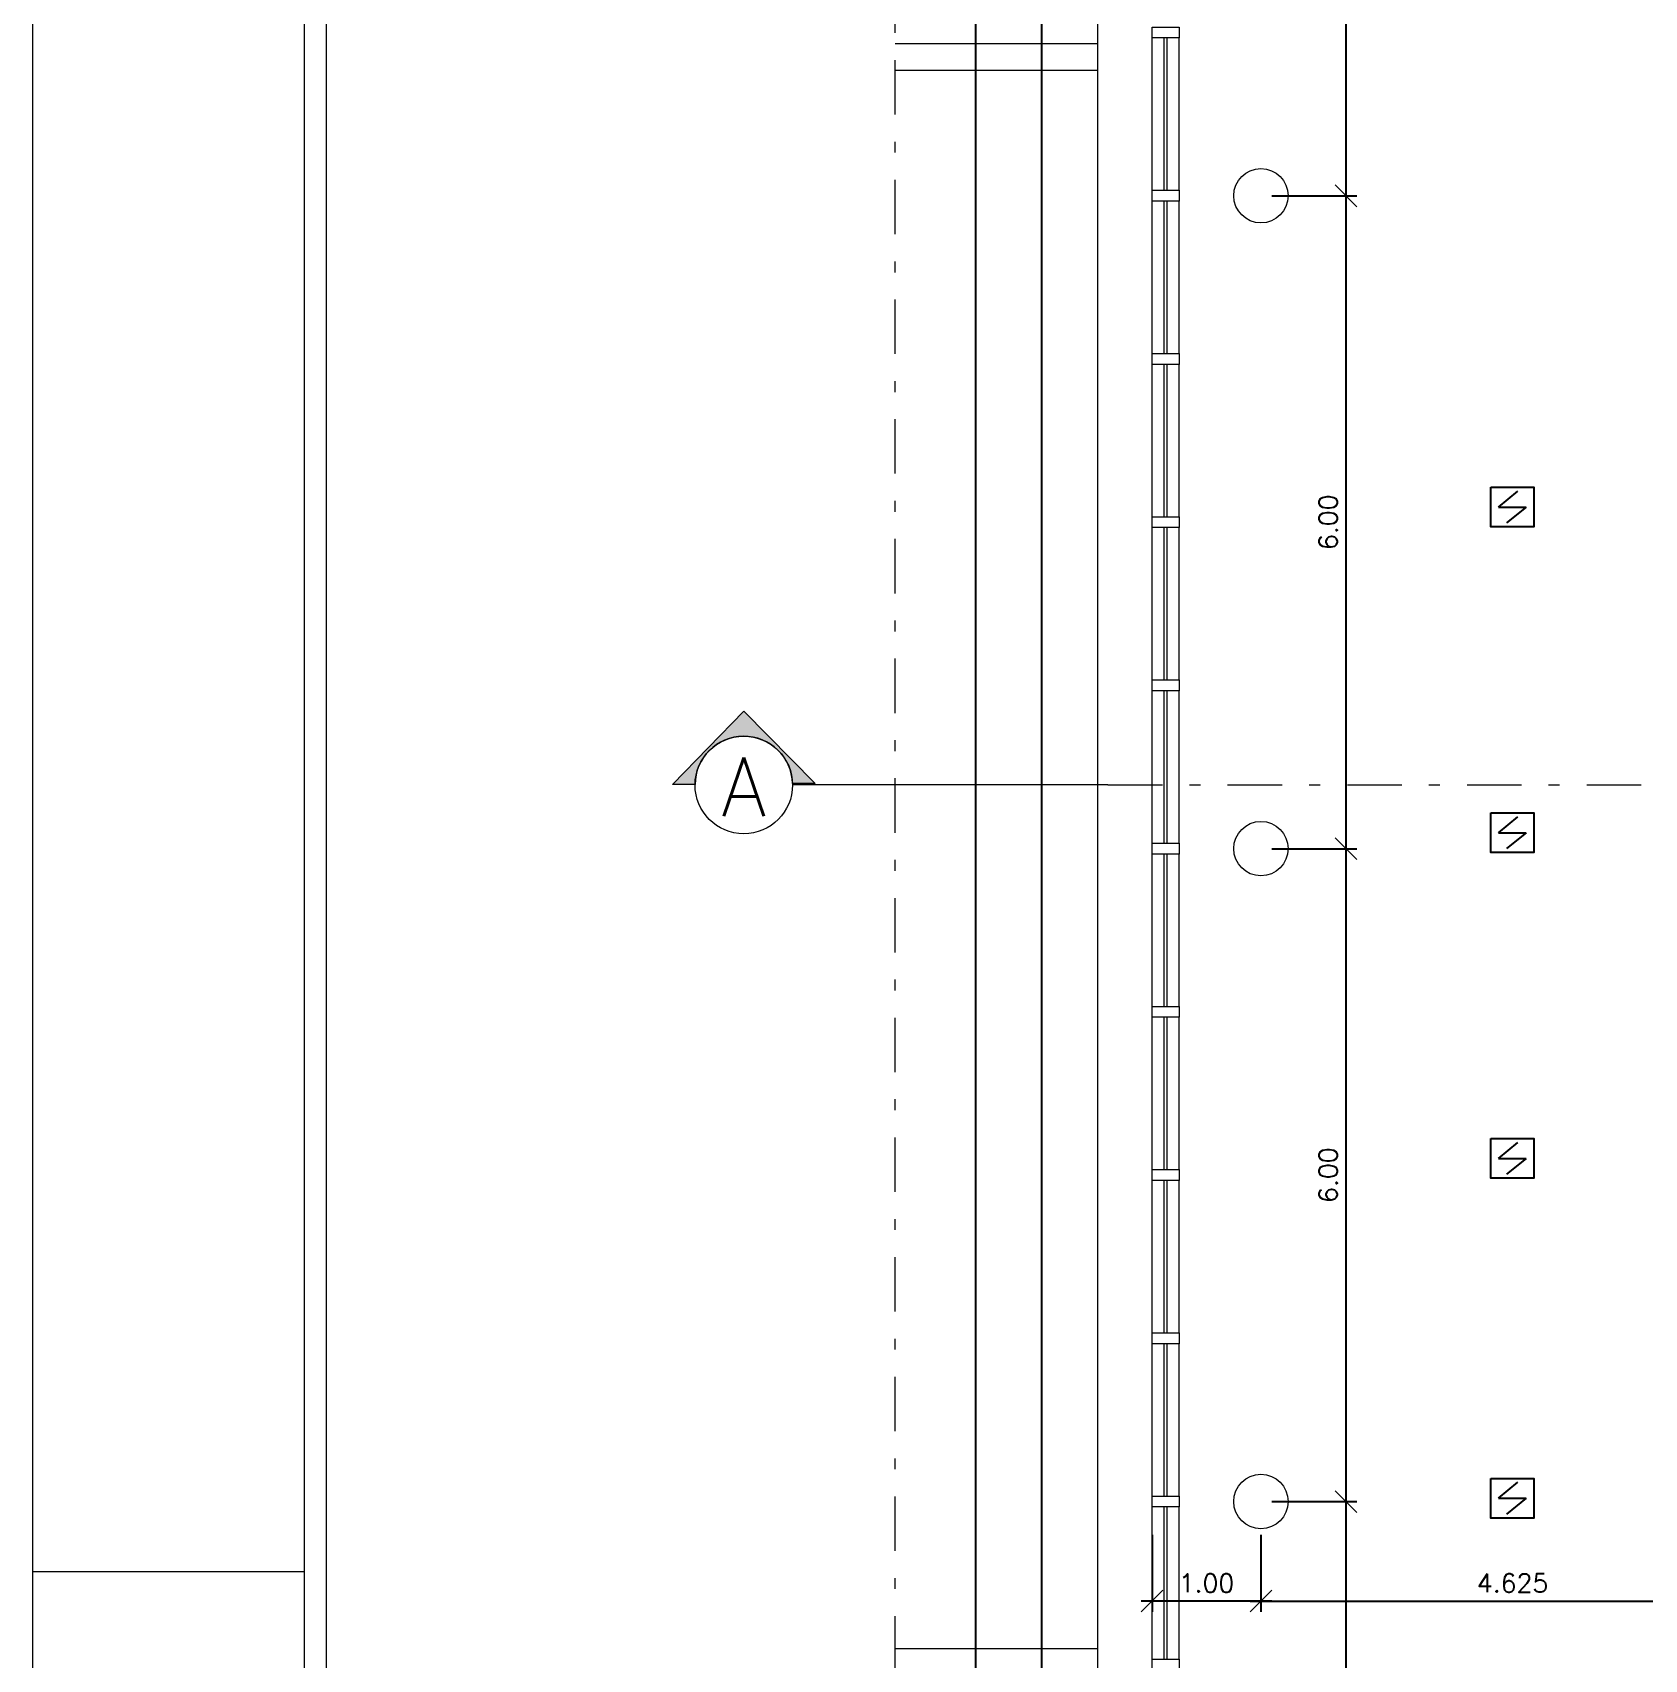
# Model space of a CAD drawing. Header units: millimetres. Extents: x 521 to 1055, y 261 to 520.
# Drawn here: x 520.78 to 535.59, y 316.51 to 331.46 of the extents above; entities that cross this region are included whole.
import ezdxf
from ezdxf.enums import TextEntityAlignment as Align

# ---------------------------------------------------------------- set-up
doc = ezdxf.new("R2010")
doc.units = ezdxf.units.MM
for name, pattern in [('CONTINU', [0]), ('DASHDOTX2', [2, 1, -0.5, 0, -0.5]), ('HIDDEN', [9.525, 6.35, -3.175])]:
    doc.linetypes.add(name, pattern=pattern)
doc.layers.add('0.1', color=8, linetype='Continuous', lineweight=13)
doc.layers.add('ppci', color=8, linetype='Continuous')
doc.styles.add('ROMANS', font='romans')
doc.dimstyles.new('Fares Eng - 50', dxfattribs={"dimscale": 2, "dimtxt": 0.085, "dimasz": 0.1, "dimexe": 0.05, "dimexo": 0.05, "dimgap": 0.04, "dimtad": 1, "dimzin": 4, "dimdsep": 46, "dimtxsty": 'ROMANS', "dimblk1": 'OBLIQUE', "dimblk2": 'OBLIQUE', "dimsah": 1, "dimcen": 0.05, "dimdle": 0.05, "dimclrd": 8, "dimclre": 8, "dimclrt": 8, "dimaunit": 1, "dimadec": 0, "dimazin": 0, "dimtfac": 1, "dimtix": 1, "dimtmove": 2, "dimatfit": 0, "dimldrblk": 'OPEN90', "dimfxl": 1, "dimtolj": 1, "dimtzin": 0, "dimarcsym": 0})

# ---------------------------------------------------------------- blocks, each defined once
blk = doc.blocks.new('_OBLIQUE')
at = {"color": 0, "linetype": 'ByBlock'}
blk.add_line((-0.5, -0.5), (0.5, 0.5), dxfattribs=at)
blk = doc.blocks.new('*D1530')
at = {"layer": '0.1', "color": 8, "linetype": 'CONTINU', "lineweight": -2, "transparency": 16777216}
for p, q in [((531.064, 317.658), (531.064, 316.95)), ((532.064, 317.658), (532.064, 316.95)), ((532.164, 317.05), (530.964, 317.05))]:
    blk.add_line(p, q, dxfattribs=at)
at = {"layer": 'DEFPOINTS', "color": 0, "linetype": 'CONTINU', "lineweight": -2, "transparency": 16777216}
for p in [(531.064, 317.758), (532.064, 317.758), (531.064, 317.05)]:
    blk.add_point(p, dxfattribs=at)
at = {"layer": '0.1', "color": 8, "linetype": 'CONTINU', "lineweight": -2, "transparency": 16777216, "xscale": 0.2, "yscale": 0.2, "zscale": 0.2, "rotation": 180}
blk.add_blockref('_OBLIQUE', (531.064, 317.05), dxfattribs=at)
at = {"layer": '0.1', "color": 8, "linetype": 'CONTINU', "lineweight": -2, "transparency": 16777216, "xscale": 0.2, "yscale": 0.2, "zscale": 0.2}
blk.add_blockref('_OBLIQUE', (532.064, 317.05), dxfattribs=at)
at = {"layer": '0.1', "color": 8, "linetype": 'CONTINU', "transparency": 16777216, "insert": (531.564, 317.215), "char_height": 0.17, "attachment_point": 5, "style": 'ROMANS'}
blk.add_mtext('\\A1;1.00', dxfattribs=at)
blk = doc.blocks.new('_Open90')
at = {"color": 0, "linetype": 'ByBlock', "lineweight": -2}
for p, q in [((0, 0), (-1, 0)), ((-0.5, 0.5), (0, 0)), ((0, 0), (-0.5, -0.5))]:
    blk.add_line(p, q, dxfattribs=at)
blk = doc.blocks.new('*D1531')
at = {"layer": '0.1', "color": 8, "linetype": 'CONTINU', "lineweight": -2, "transparency": 16777216}
for p, q in [((532.064, 317.658), (532.064, 316.95)), ((536.689, 317.658), (536.689, 316.95)), ((531.964, 317.05), (536.789, 317.05))]:
    blk.add_line(p, q, dxfattribs=at)
at = {"layer": 'DEFPOINTS', "color": 0, "linetype": 'CONTINU', "lineweight": -2, "transparency": 16777216}
for p in [(532.064, 317.758), (536.689, 317.758), (536.689, 317.05)]:
    blk.add_point(p, dxfattribs=at)
at = {"layer": '0.1', "color": 8, "linetype": 'CONTINU', "lineweight": -2, "transparency": 16777216, "xscale": 0.2, "yscale": 0.2, "zscale": 0.2, "rotation": 180}
blk.add_blockref('_OBLIQUE', (532.064, 317.05), dxfattribs=at)
at = {"layer": '0.1', "color": 8, "linetype": 'CONTINU', "lineweight": -2, "transparency": 16777216, "xscale": 0.2, "yscale": 0.2, "zscale": 0.2}
blk.add_blockref('_OBLIQUE', (536.689, 317.05), dxfattribs=at)
at = {"layer": '0.1', "color": 8, "linetype": 'CONTINU', "transparency": 16777216, "insert": (534.377, 317.215), "char_height": 0.17, "attachment_point": 5, "style": 'ROMANS'}
blk.add_mtext('\\A1;4.625', dxfattribs=at)
blk = doc.blocks.new('*D1544')
at = {"layer": '0.1', "color": 8, "linetype": 'CONTINU', "lineweight": -2, "transparency": 16777216}
for p, q in [((529.444, 286.864), (529.444, 337.064)), ((529.852, 336.964), (529.344, 336.964)), ((529.852, 286.964), (529.344, 286.964))]:
    blk.add_line(p, q, dxfattribs=at)
at = {"layer": 'DEFPOINTS', "color": 0, "linetype": 'CONTINU', "lineweight": -2, "transparency": 16777216}
for p in [(529.444, 336.964), (529.952, 336.964), (529.952, 286.964)]:
    blk.add_point(p, dxfattribs=at)
at = {"layer": '0.1', "color": 8, "linetype": 'CONTINU', "lineweight": -2, "transparency": 16777216, "xscale": 0.2, "yscale": 0.2, "zscale": 0.2}
for p, rotation in [((529.444, 336.964), 90), ((529.444, 286.964), 270)]:
    blk.add_blockref('_OBLIQUE', p, dxfattribs=dict(at, rotation=rotation))
at = {"layer": '0.1', "color": 8, "linetype": 'CONTINU', "transparency": 16777216, "insert": (529.279, 311.964), "char_height": 0.17, "attachment_point": 5, "rotation": 90, "style": 'ROMANS'}
blk.add_mtext('\\A1;50.00', dxfattribs=at)
blk = doc.blocks.new('*D1707')
at = {"layer": '0.1', "color": 8, "linetype": 'CONTINU', "lineweight": -2, "transparency": 16777216}
for p, q in [((532.847, 311.864), (532.847, 318.064)), ((532.164, 317.964), (532.947, 317.964)), ((532.164, 311.964), (532.947, 311.964))]:
    blk.add_line(p, q, dxfattribs=at)
at = {"layer": 'DEFPOINTS', "color": 0, "linetype": 'CONTINU', "lineweight": -2, "transparency": 16777216}
for p in [(532.064, 317.964), (532.847, 317.964), (532.064, 311.964)]:
    blk.add_point(p, dxfattribs=at)
at = {"layer": '0.1', "color": 8, "linetype": 'CONTINU', "lineweight": -2, "transparency": 16777216, "xscale": 0.2, "yscale": 0.2, "zscale": 0.2}
for p, rotation in [((532.847, 317.964), 90), ((532.847, 311.964), 270)]:
    blk.add_blockref('_OBLIQUE', p, dxfattribs=dict(at, rotation=rotation))
at = {"layer": '0.1', "color": 8, "linetype": 'CONTINU', "transparency": 16777216, "insert": (532.682, 314.964), "char_height": 0.17, "attachment_point": 5, "rotation": 90, "style": 'ROMANS'}
blk.add_mtext('\\A1;6.00', dxfattribs=at)
blk = doc.blocks.new('*D1708')
at = {"layer": '0.1', "color": 8, "linetype": 'CONTINU', "lineweight": -2, "transparency": 16777216}
for p, q in [((532.847, 317.864), (532.847, 324.064)), ((532.164, 323.964), (532.947, 323.964)), ((532.164, 317.964), (532.947, 317.964))]:
    blk.add_line(p, q, dxfattribs=at)
at = {"layer": 'DEFPOINTS', "color": 0, "linetype": 'CONTINU', "lineweight": -2, "transparency": 16777216}
for p in [(532.064, 323.964), (532.847, 323.964), (532.064, 317.964)]:
    blk.add_point(p, dxfattribs=at)
at = {"layer": '0.1', "color": 8, "linetype": 'CONTINU', "lineweight": -2, "transparency": 16777216, "xscale": 0.2, "yscale": 0.2, "zscale": 0.2}
for p, rotation in [((532.847, 323.964), 90), ((532.847, 317.964), 270)]:
    blk.add_blockref('_OBLIQUE', p, dxfattribs=dict(at, rotation=rotation))
at = {"layer": '0.1', "color": 8, "linetype": 'CONTINU', "transparency": 16777216, "insert": (532.682, 320.964), "char_height": 0.17, "attachment_point": 5, "rotation": 90, "style": 'ROMANS'}
blk.add_mtext('\\A1;6.00', dxfattribs=at)
blk = doc.blocks.new('*D1709')
at = {"layer": '0.1', "color": 8, "linetype": 'CONTINU', "lineweight": -2, "transparency": 16777216}
for p, q in [((532.847, 323.864), (532.847, 330.064)), ((532.164, 329.964), (532.947, 329.964)), ((532.164, 323.964), (532.947, 323.964))]:
    blk.add_line(p, q, dxfattribs=at)
at = {"layer": 'DEFPOINTS', "color": 0, "linetype": 'CONTINU', "lineweight": -2, "transparency": 16777216}
for p in [(532.064, 329.964), (532.847, 329.964), (532.064, 323.964)]:
    blk.add_point(p, dxfattribs=at)
at = {"layer": '0.1', "color": 8, "linetype": 'CONTINU', "lineweight": -2, "transparency": 16777216, "xscale": 0.2, "yscale": 0.2, "zscale": 0.2}
for p, rotation in [((532.847, 329.964), 90), ((532.847, 323.964), 270)]:
    blk.add_blockref('_OBLIQUE', p, dxfattribs=dict(at, rotation=rotation))
at = {"layer": '0.1', "color": 8, "linetype": 'CONTINU', "transparency": 16777216, "insert": (532.682, 326.964), "char_height": 0.17, "attachment_point": 5, "rotation": 90, "style": 'ROMANS'}
blk.add_mtext('\\A1;6.00', dxfattribs=at)
blk = doc.blocks.new('*D1571')
at = {"layer": '0.1', "color": 8, "linetype": 'CONTINU', "lineweight": -2, "transparency": 16777216}
for p, q in [((532.164, 335.964), (532.947, 335.964)), ((532.847, 329.864), (532.847, 336.064)), ((532.164, 329.964), (532.947, 329.964))]:
    blk.add_line(p, q, dxfattribs=at)
at = {"layer": 'DEFPOINTS', "color": 0, "linetype": 'CONTINU', "lineweight": -2, "transparency": 16777216}
for p in [(532.064, 335.964), (532.847, 335.964), (532.064, 329.964)]:
    blk.add_point(p, dxfattribs=at)
at = {"layer": '0.1', "color": 8, "linetype": 'CONTINU', "lineweight": -2, "transparency": 16777216, "xscale": 0.2, "yscale": 0.2, "zscale": 0.2}
for p, rotation in [((532.847, 335.964), 90), ((532.847, 329.964), 270)]:
    blk.add_blockref('_OBLIQUE', p, dxfattribs=dict(at, rotation=rotation))
at = {"layer": '0.1', "color": 8, "linetype": 'CONTINU', "transparency": 16777216, "insert": (532.647, 333.35), "char_height": 0.17, "attachment_point": 5, "rotation": 90, "style": 'ROMANS'}
blk.add_mtext('\\A1;6.00', dxfattribs=at)
blk = doc.blocks.new('Cor-4A')
h = blk.add_hatch(color=1)
edge = h.paths.add_edge_path()
edge.add_line((-0.00005, -0.00732), (-0.00757, 0))
edge.add_line((-0.00757, 0), (-0.00014, 0.00731))
edge.add_line((-0.00014, 0.00731), (-0.00014, 0.005))
edge.add_arc((0, 0), 0.005, 91.6216, 269.468)
edge.add_line((-0.00005, -0.005), (-0.00005, -0.00732))
at = {"linetype": 'DASHDOTX2'}
blk.add_line((0, 0.03735), (0, 0.005), dxfattribs=at)
at = {"color": 1}
blk.add_lwpolyline([(-0.00005, -0.00732), (-0.00757, 0), (-0.00014, 0.00731), (-0.00014, 0.005, 0.98138), (-0.00005, -0.005)], format="xyb", close=True, dxfattribs=at)
blk.add_circle((0, 0), 0.005, dxfattribs=at)
at = {"color": 3, "style": 'ROMANS'}
blk.add_attdef('O', text='', height=0.006, rotation=90, dxfattribs=at).set_placement((0.00019, 0), align=Align.MIDDLE)
blk = doc.blocks.new('*D3256')
at = {"layer": '0.1', "color": 8, "linetype": 'CONTINU', "lineweight": -2, "transparency": 16777216}
for p, q in [((530.052, 296.764), (530.052, 332.864)), ((530.464, 332.764), (529.952, 332.764)), ((530.464, 296.864), (529.952, 296.864))]:
    blk.add_line(p, q, dxfattribs=at)
at = {"layer": 'DEFPOINTS', "color": 0, "linetype": 'CONTINU', "lineweight": -2, "transparency": 16777216}
for p in [(530.052, 332.764), (530.564, 332.764), (530.564, 296.864)]:
    blk.add_point(p, dxfattribs=at)
at = {"layer": '0.1', "color": 8, "linetype": 'CONTINU', "lineweight": -2, "transparency": 16777216, "xscale": 0.2, "yscale": 0.2, "zscale": 0.2}
for p, rotation in [((530.052, 332.764), 90), ((530.052, 296.864), 270)]:
    blk.add_blockref('_OBLIQUE', p, dxfattribs=dict(at, rotation=rotation))
at = {"layer": '0.1', "color": 8, "linetype": 'CONTINU', "lineweight": -2, "transparency": 16777216, "insert": (529.887, 314.814), "char_height": 0.17, "attachment_point": 5, "rotation": 90, "style": 'ROMANS'}
blk.add_mtext('\\A1;35.90', dxfattribs=at)

msp = doc.modelspace()

# ---------------------------------------------------------------- linework, layer by layer
at = {"layer": '0.1', "color": 8, "linetype": 'DASHDOTX2', "ltscale": 0.5}
for p, q in [((528.70132, 277.91074), (528.70132, 340.92222)), ((530.65836, 324.54961), (551.13339, 324.54961))]:
    msp.add_line(p, q, dxfattribs=at)
at = {"layer": '0.1', "color": 8, "linetype": 'CONTINU'}
for p, q in [((530.56404, 288.11448), (530.56404, 335.81448)), ((531.06404, 330.01448), (531.06404, 331.41448)), ((531.17404, 330.01448), (531.17404, 331.41448)), ((531.20404, 330.01448), (531.20404, 331.41448)), ((531.31404, 330.01448), (531.31404, 331.41448)), ((531.06404, 328.51448), (531.06404, 329.91448)), ((531.17404, 328.51448), (531.17404, 329.91448)), ((531.20404, 328.51448), (531.20404, 329.91448)), ((531.31404, 329.06448), (531.31404, 329.91448)), ((531.31404, 328.51448), (531.31404, 329.01448)), ((531.06404, 327.01448), (531.06404, 328.41448)), ((531.17404, 327.01448), (531.17404, 328.41448)), ((531.20404, 327.01448), (531.20404, 328.41448)), ((531.31404, 327.01448), (531.31404, 328.41448)), ((531.06404, 325.51448), (531.06404, 326.91448)), ((531.17404, 325.51448), (531.17404, 326.91448)), ((531.20404, 325.51448), (531.20404, 326.91448)), ((531.31404, 326.26448), (531.31404, 326.91448)), ((531.31404, 326.01448), (531.31404, 326.91448)), ((531.31404, 325.51448), (531.31404, 325.96448)), ((531.06404, 324.01448), (531.06404, 325.41448)), ((531.17404, 324.01448), (531.17404, 325.41448)), ((531.20404, 324.01448), (531.20404, 325.41448)), ((531.31404, 324.01448), (531.31404, 325.41448)), ((531.06404, 322.51448), (531.06404, 323.91448)), ((531.17404, 322.51448), (531.17404, 323.91448)), ((531.20404, 322.51448), (531.20404, 323.91448)), ((531.31404, 322.51448), (531.31404, 323.91448)), ((531.06404, 321.01448), (531.06404, 322.41448)), ((531.17404, 321.01448), (531.17404, 322.41448)), ((531.20404, 321.01448), (531.20404, 322.41448)), ((531.31404, 321.01448), (531.31404, 322.41448)), ((531.06404, 319.51448), (531.06404, 320.91448)), ((531.17404, 319.51448), (531.17404, 320.91448)), ((531.20404, 319.51448), (531.20404, 320.91448)), ((531.31404, 319.51448), (531.31404, 320.91448)), ((531.06404, 318.01448), (531.06404, 319.41448)), ((531.17404, 318.01448), (531.17404, 319.41448)), ((531.20404, 318.01448), (531.20404, 319.41448)), ((531.31404, 318.01448), (531.31404, 319.41448)), ((531.06404, 316.51448), (531.06404, 317.91448)), ((531.17404, 316.51448), (531.17404, 317.91448)), ((531.20404, 316.51448), (531.20404, 317.91448)), ((531.31404, 316.51448), (531.31404, 317.91448)), ((531.31404, 317.51448), (531.31404, 317.91448))]:
    msp.add_line(p, q, dxfattribs=at)
at = {"layer": '0.1', "color": 8}
for p, q in [((528.70132, 331.36448), (530.56404, 331.36448)), ((530.56404, 331.11448), (528.70132, 331.11448)), ((520.77502, 317.32093), (523.27502, 317.32093)), ((528.70132, 316.61448), (530.56404, 316.61448))]:
    msp.add_line(p, q, dxfattribs=at)
at = {"layer": '0.1', "color": 8, "linetype": 'HIDDEN', "ltscale": 0.02}
for p, q in [((531.31404, 329.01448), (531.31404, 329.06448)), ((531.31404, 325.96448), (531.31404, 326.01448))]:
    msp.add_line(p, q, dxfattribs=at)
at = {"layer": '0.1', "color": 8}
for points in [[(646.97941, 345.32093), (520.77502, 345.32093), (520.77502, 261.32093), (646.97941, 261.32093)], [(523.27502, 262.32093), (523.27502, 344.32093), (645.97941, 344.32093), (645.97941, 262.32093)]]:
    msp.add_lwpolyline(points, close=True, dxfattribs=at)
msp.add_lwpolyline([(630.15941, 343.12093, 0.41421356), (629.15941, 344.12093), (524.47502, 344.12093, 0.41421356), (523.47502, 343.12093), (523.47502, 269.52093, 0.41421356), (524.47502, 268.52093), (629.15941, 268.52093, 0.41421356), (630.15941, 269.52093)], format="xyb", close=True, dxfattribs=at)
at = {"layer": '0.1', "color": 8, "linetype": 'CONTINU'}
for points in [[(531.06404, 331.51448), (531.31404, 331.51448), (531.31404, 331.41448), (531.06404, 331.41448)], [(531.06404, 330.01448), (531.31404, 330.01448), (531.31404, 329.91448), (531.06404, 329.91448)], [(531.06404, 328.51448), (531.31404, 328.51448), (531.31404, 328.41448), (531.06404, 328.41448)], [(531.06404, 327.01448), (531.31404, 327.01448), (531.31404, 326.91448), (531.06404, 326.91448)], [(531.06404, 325.51448), (531.31404, 325.51448), (531.31404, 325.41448), (531.06404, 325.41448)], [(531.06404, 324.01448), (531.31404, 324.01448), (531.31404, 323.91448), (531.06404, 323.91448)], [(531.06404, 322.51448), (531.31404, 322.51448), (531.31404, 322.41448), (531.06404, 322.41448)], [(531.06404, 321.01448), (531.31404, 321.01448), (531.31404, 320.91448), (531.06404, 320.91448)], [(531.06404, 319.51448), (531.31404, 319.51448), (531.31404, 319.41448), (531.06404, 319.41448)], [(531.06404, 318.01448), (531.31404, 318.01448), (531.31404, 317.91448), (531.06404, 317.91448)], [(531.06404, 316.51448), (531.31404, 316.51448), (531.31404, 316.41448), (531.06404, 316.41448)]]:
    msp.add_lwpolyline(points, close=True, dxfattribs=at)
at = {"layer": '0.1', "color": 7}
for centre in [(532.06404, 329.96448), (532.06404, 323.96448), (532.06404, 317.96448)]:
    msp.add_circle(centre, 0.25, dxfattribs=at)
at = {"layer": 'ppci', "color": 10, "linetype": 'Continuous'}
for p, q in [((534.24759, 327.10392), (534.42622, 327.25023)), ((534.24759, 327.10392), (534.50089, 327.10392)), ((534.50089, 327.10392), (534.32227, 326.95761)), ((534.24759, 324.11064), (534.42622, 324.25695)), ((534.24759, 324.11064), (534.50089, 324.11064)), ((534.50089, 324.11064), (534.32227, 323.96433)), ((534.24759, 321.11838), (534.42622, 321.26469)), ((534.24759, 321.11838), (534.50089, 321.11838)), ((534.50089, 321.11838), (534.32227, 320.97206)), ((534.24759, 317.99525), (534.42622, 318.14156)), ((534.24759, 317.99525), (534.50089, 317.99525)), ((534.50089, 317.99525), (534.32227, 317.84894))]:
    msp.add_line(p, q, dxfattribs=at)
for points in [[(534.17634, 327.28613), (534.57214, 327.28613), (534.57214, 326.92171), (534.17634, 326.92171)], [(534.17634, 324.29285), (534.57214, 324.29285), (534.57214, 323.92843), (534.17634, 323.92843)], [(534.17634, 321.30058), (534.57214, 321.30058), (534.57214, 320.93617), (534.17634, 320.93617)], [(534.17634, 318.17746), (534.57214, 318.17746), (534.57214, 317.81304), (534.17634, 317.81304)]]:
    msp.add_lwpolyline(points, close=True, dxfattribs=at)

# ---------------------------------------------------------------- block references
at = {"layer": '0.1', "color": 8}
ref = msp.add_blockref('Cor-4A', (527.31171, 324.54961), dxfattribs=dict(at, xscale=89.59999999999991, yscale=89.59999999999991, zscale=89.59999999999991, rotation=270))
ref.add_attrib('O', 'A', dxfattribs={"layer": '0', "color": 3, "height": 0.5376, "style": 'ROMANS', "text_generation_flag": 2}).set_placement((527.31171, 324.53222), align=Align.MIDDLE)

# ---------------------------------------------------------------- dimensions: what is measured, and where the dimension line sits
at = {"layer": '0.1', "color": 8, "linetype": 'CONTINU'}
for base, p1, p2, picture, middle in [((529.44398, 336.96448), (529.95168, 286.96448), (529.95168, 336.96448), '*D1544', (529.27898, 311.96448)), ((532.84692, 329.96448), (532.06404, 323.96448), (532.06404, 329.96448), '*D1709', (532.68192, 326.96448)), ((532.84692, 323.96448), (532.06404, 317.96448), (532.06404, 323.96448), '*D1708', (532.68192, 320.96448)), ((532.84692, 317.96448), (532.06404, 311.96448), (532.06404, 317.96448), '*D1707', (532.68192, 314.96448))]:
    dim = msp.add_linear_dim(base=base, p1=p1, p2=p2, angle=90, dimstyle='Fares Eng - 50', dxfattribs=at)
    dim.commit()
    dim.dimension.update_dxf_attribs({"geometry": picture, "text_midpoint": middle})
dim = msp.add_linear_dim(base=(532.84692, 335.96448), p1=(532.06404, 329.96448), p2=(532.06404, 335.96448), angle=90, dimstyle='Fares Eng - 50', dxfattribs=at)
dim.commit()
dim.dimension.update_dxf_attribs({"geometry": '*D1571', "text_midpoint": (532.64692, 333.35019), "dimtype": 160})
at = {"layer": '0.1', "color": 8, "linetype": 'CONTINU', "lineweight": -2}
dim = msp.add_linear_dim(base=(530.05168, 332.76448), p1=(530.56404, 296.86448), p2=(530.56404, 332.76448), angle=90, dimstyle='Fares Eng - 50', dxfattribs=at)
dim.commit()
dim.dimension.update_dxf_attribs({"geometry": '*D3256', "text_midpoint": (529.88668, 314.81448)})
at = {"layer": '0.1', "color": 8, "linetype": 'CONTINU'}
dim = msp.add_linear_dim(base=(531.06404, 317.05049), p1=(532.06404, 317.75828), p2=(531.06404, 317.75828), dimstyle='Fares Eng - 50', dxfattribs=at)
dim.commit()
dim.dimension.update_dxf_attribs({"geometry": '*D1530', "text_midpoint": (531.56404, 317.21549)})
dim = msp.add_linear_dim(base=(536.68904, 317.05049), p1=(532.06404, 317.75828), p2=(536.68904, 317.75828), dimstyle='Fares Eng - 50', override={"dimdec": 3}, dxfattribs=at)
dim.commit()
dim.dimension.update_dxf_attribs({"geometry": '*D1531', "text_midpoint": (534.37654, 317.21549)})

doc.saveas('drawing.dxf')
